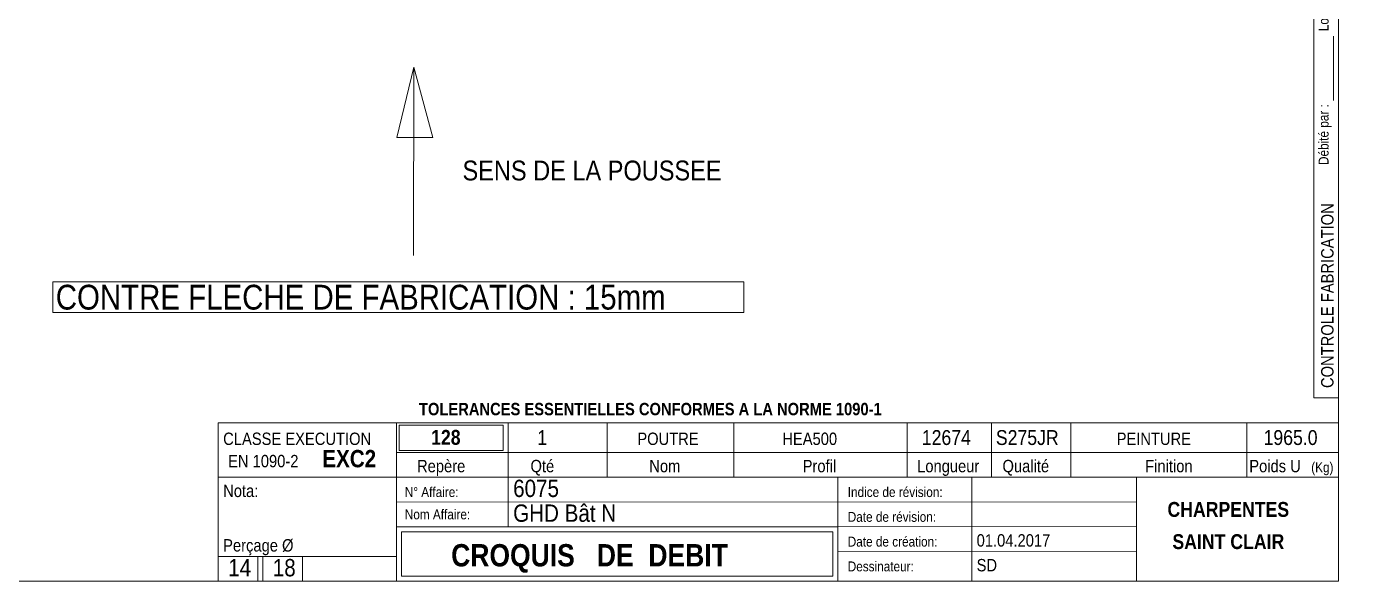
# Model space of a CAD drawing. Header units: millimetres. Extents: x 2 to 410, y 5 to 282.
# Drawn here: x 140.4 to 410, y 5 to 116.9 of the extents above; entities that cross this region are included whole.
import ezdxf

# ---------------------------------------------------------------- set-up
doc = ezdxf.new("R2010")
doc.units = ezdxf.units.MM
for name, color, linetype, lineweight in [('Autre type objet', 1, 'Continuous', 0), ('Feuille dessin', 5, 'Continuous', 0), ('Objet graphique', 6, 'Continuous', 0), ('Texte', 3, 'Continuous', 0)]:
    doc.layers.add(name, color=color, linetype=linetype, lineweight=lineweight)
doc.styles.add('ARIAL', font='ARIAL.TTF')
doc.styles.add('ARIAL_BOLD', font='ARIALBD.TTF')
doc.styles.add('ARIAL_ITALIC', font='ARIALI.TTF')
doc.styles.add('ARIAL_NARROW', font='ARIAL.TTF')

# ---------------------------------------------------------------- blocks, each defined once
blk = doc.blocks.new('*A33')
at = {"layer": 'Objet graphique', "linetype": 'Continuous', "lineweight": 0}
blk.add_line((222.291785, 94.557632), (218.485811, 108.743536), dxfattribs=at)
blk = doc.blocks.new('*A34')
at = {"layer": 'Objet graphique', "linetype": 'Continuous', "lineweight": 0}
blk.add_line((215.025834, 94.557632), (222.291785, 94.557632), dxfattribs=at)
blk = doc.blocks.new('*A35')
at = {"layer": 'Objet graphique', "linetype": 'Continuous', "lineweight": 0}
blk.add_line((218.485811, 108.743536), (215.025834, 94.557632), dxfattribs=at)
blk = doc.blocks.new('*A36')
at = {"layer": 'Objet graphique', "linetype": 'Continuous', "lineweight": 0}
blk.add_line((218.414305, 70.710319), (218.485811, 108.743536), dxfattribs=at)
blk = doc.blocks.new('*A37')
at = {"layer": 'Texte', "style": 'ARIAL', "width": 0.85}
blk.add_text('SENS DE LA POUSSEE', height=4, dxfattribs=at).set_placement((228.284469, 85.886706))
blk = doc.blocks.new('*A38')
at = {"layer": 'Texte', "linetype": 'Continuous', "lineweight": 0}
for p, q in [((145.631171, 65.427457), (285.017206, 65.427457)), ((145.631171, 59.227457), (145.631171, 65.427457)), ((285.017206, 59.227457), (285.017206, 65.427457)), ((145.631171, 59.227457), (285.017206, 59.227457))]:
    blk.add_line(p, q, dxfattribs=at)
at = {"layer": 'Texte', "style": 'ARIAL', "width": 0.85}
blk.add_text('CONTRE FLECHE DE FABRICATION : 15mm', height=5, dxfattribs=at).set_placement((146.231171, 59.827457))
blk = doc.blocks.new('*A39')
at = {"layer": 'Feuille dessin', "linetype": 'Continuous', "lineweight": 0}
for p, q in [((405, 5), (405, 282)), ((5, 5), (405, 5))]:
    blk.add_line(p, q, dxfattribs=at)
blk = doc.blocks.new('*A41')
at = {"layer": 'Autre type objet', "linetype": 'Continuous', "lineweight": 0}
for p, q in [((400, 42), (400, 195)), ((400, 195), (410, 195)), ((405, 42), (405, 195)), ((410, 195), (410, 158)), ((401, 194), (401, 191)), ((404, 194), (401, 194)), ((404, 191), (404, 194)), ((401, 191), (404, 191)), ((404, 165), (404, 179)), ((410, 158), (405, 153)), ((401, 150), (401, 147)), ((404, 150), (401, 150)), ((404, 147), (404, 150)), ((401, 147), (404, 147)), ((401, 134), (401, 131)), ((404, 134), (401, 134)), ((404, 131), (404, 134)), ((401, 131), (404, 131)), ((404, 102), (404, 115)), ((400, 42), (405, 42))]:
    blk.add_line(p, q, dxfattribs=at)
at = {"layer": 'Autre type objet', "width": 0.85}
for s, height, style, p in [('Perçages', 2, 'ARIAL', (403, 179)), ('6075 / [128] Ind 0', 2.5, 'ARIAL_ITALIC', (408.619109, 157.760245)), ('Percé par :', 2, 'ARIAL', (403, 152)), ('Coupes', 2, 'ARIAL', (403, 137)), ('Longueurs', 2, 'ARIAL', (403, 116)), ('Débité par :', 2, 'ARIAL', (403, 89)), ('CONTROLE FABRICATION', 2.5, 'ARIAL', (404, 44))]:
    blk.add_text(s, height=height, rotation=90, dxfattribs=dict(at, style=style)).set_placement(p)
blk = doc.blocks.new('*A42')
at = {"layer": 'Autre type objet', "linetype": 'Continuous', "lineweight": 0}
for p, q in [((179, 37), (215, 37)), ((179, 37), (179, 10)), ((215, 37), (215, 10)), ((179, 26), (215, 26)), ((179, 10), (215, 10)), ((179, 5), (179, 10)), ((187, 5), (187, 10)), ((188, 5), (188, 10)), ((196, 5), (196, 10)), ((179, 5), (187, 5)), ((188, 5), (196, 5))]:
    blk.add_line(p, q, dxfattribs=at)
at = {"layer": 'Autre type objet', "width": 0.85}
for s, height, style, p in [('CLASSE EXECUTION', 2.5, 'ARIAL', (180, 32.5)), ('EN 1090-2', 2.5, 'ARIAL', (181, 28)), ('EXC2', 3.5, 'ARIAL_BOLD', (200, 28)), ('Nota:', 2.5, 'ARIAL', (180, 22)), ('Perçage Ø', 2.5, 'ARIAL', (180, 11)), ('14', 3.5, 'ARIAL_NARROW', (181.014234, 6)), ('18', 3.5, 'ARIAL_NARROW', (190.014234, 6))]:
    blk.add_text(s, height=height, dxfattribs=dict(at, style=style)).set_placement(p)
blk = doc.blocks.new('*A43')
at = {"layer": 'Autre type objet', "linetype": 'Continuous', "lineweight": 0}
for p, q in [((215, 37), (405, 37)), ((215, 37), (215, 31)), ((215.51953, 36.5), (236.5, 36.5)), ((215.51953, 31.394341), (215.51953, 36.5)), ((236.5, 36.5), (236.5, 31.394341)), ((237.5, 31), (237.5, 37)), ((257.5, 31), (257.5, 37)), ((283, 31), (283, 37)), ((318, 31), (318, 37)), ((335, 31), (335, 37)), ((351, 31), (351, 37)), ((386.5, 31), (386.5, 37)), ((405, 31), (405, 37)), ((215, 31), (405, 31)), ((215, 31), (215, 5)), ((236.5, 31.394341), (215.51953, 31.394341)), ((237.5, 16), (237.5, 31)), ((257.5, 26), (257.5, 31)), ((283, 26), (283, 31)), ((318, 26), (318, 31)), ((335, 26), (335, 31)), ((351, 26), (351, 31)), ((386.5, 26), (386.5, 31)), ((405, 5), (405, 31)), ((215, 26), (405, 26)), ((304, 26), (304, 5)), ((331, 26), (331, 5)), ((364.262466, 5), (364.262466, 26)), ((215, 21), (364.327069, 20.935451)), ((215, 16), (304, 16)), ((216, 15), (303, 15)), ((216, 6), (216, 15)), ((303, 15), (303, 6)), ((304, 16), (364.297815, 16.021151)), ((304, 11), (364.217807, 10.969512)), ((303, 6), (216, 6)), ((215, 5), (405, 5))]:
    blk.add_line(p, q, dxfattribs=at)
at = {"layer": 'Autre type objet', "width": 0.85}
for s, height, style, p in [('TOLERANCES ESSENTIELLES CONFORMES A LA NORME 1090-1', 2.5, 'ARIAL_BOLD', (219.5, 38.5)), ('128', 3, 'ARIAL_BOLD', (221.951496, 32.540141)), ('1', 3, 'ARIAL', (243.389893, 32.5)), ('12674', 3, 'ARIAL', (320.940674, 32.5)), ('S275JR', 3, 'ARIAL', (335.880127, 32.5)), ('1965.0', 3, 'ARIAL', (389.884766, 32.5)), ('POUTRE', 2.5, 'ARIAL', (263.551758, 32.5)), ('HEA500', 2.5, 'ARIAL', (292.798218, 32.5)), ('PEINTURE', 2.5, 'ARIAL', (360.24646, 32.5)), ('Repère', 2.5, 'ARIAL', (219.112978, 27)), ('Qté', 2.5, 'ARIAL', (242, 27)), ('Qualité', 2.5, 'ARIAL', (337.218018, 27)), ('Nom', 2.5, 'ARIAL', (265.961426, 27)), ('Profil', 2.5, 'ARIAL', (296.903564, 27)), ('Longueur', 2.5, 'ARIAL', (320, 27)), ('Finition', 2.5, 'ARIAL', (366, 27)), ('Poids U', 2.5, 'ARIAL', (387, 27)), ('(Kg)', 2, 'ARIAL', (399.5, 27)), ('6075', 3.5, 'ARIAL', (238.5, 22)), ('N° Affaire:', 2, 'ARIAL', (216.640566, 22)), ('Indice de révision:', 2, 'ARIAL', (306, 22)), ('Nom Affaire:', 2, 'ARIAL', (216.640566, 17.5)), ('GHD Bât N', 3.5, 'ARIAL', (238.5, 17)), ('Date de révision:', 2, 'ARIAL', (306, 17)), ('CHARPENTES', 3, 'ARIAL_BOLD', (370.5, 18)), ('Date de création:', 2, 'ARIAL', (306, 12)), ('01.04.2017', 2.5, 'ARIAL', (332, 12)), ('SAINT CLAIR', 3, 'ARIAL_BOLD', (371.5, 11.5)), ('CROQUIS   DE  DEBIT', 4.5, 'ARIAL_BOLD', (226, 8)), ('Dessinateur:', 2, 'ARIAL', (306, 7)), ('SD', 2.5, 'ARIAL', (332, 7))]:
    blk.add_text(s, height=height, dxfattribs=dict(at, style=style)).set_placement(p)

msp = doc.modelspace()

# ---------------------------------------------------------------- block references
at = {"lineweight": 0}
for name in ['*A39', '*A41', '*A35', '*A36', '*A33', '*A34', '*A37', '*A38', '*A43', '*A42']:
    msp.add_blockref(name, (0, 0), dxfattribs=at)

doc.saveas('drawing.dxf')
